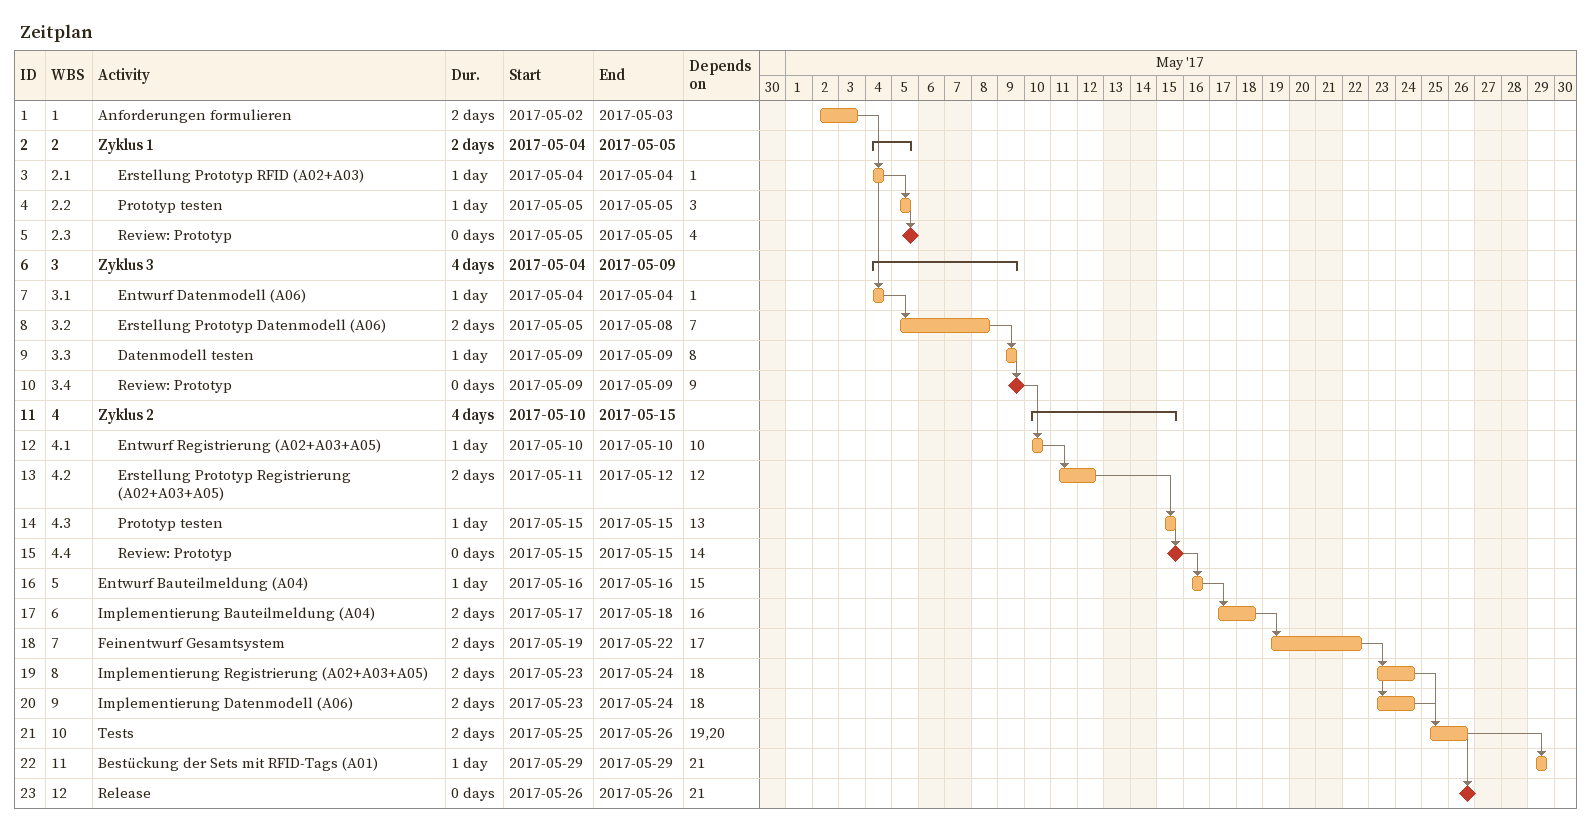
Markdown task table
Zeitplan

| ID | WBS | Task | Duration | Start | Finish | Predecessors |
|---|---|---|---|---|---|---|
| 1 | 1 | Anforderungen formulieren | 2d | 2017-05-02 | 2017-05-03 |  |
| 2 | 2 | **Zyklus 1** | 2d | 2017-05-04 | 2017-05-05 |  |
| 3 | 2.1 | Erstellung Prototyp RFID (A02+A03) | 1d | 2017-05-04 | 2017-05-04 | 1 |
| 4 | 2.2 | Prototyp testen | 1d | 2017-05-05 | 2017-05-05 | 3 |
| 5 | 2.3 | Review: Prototyp | 0d | 2017-05-05 | 2017-05-05 | 4 |
| 6 | 3 | **Zyklus 3** | 4d | 2017-05-04 | 2017-05-09 |  |
| 7 | 3.1 | Entwurf Datenmodell (A06) | 1d | 2017-05-04 | 2017-05-04 | 1 |
| 8 | 3.2 | Erstellung Prototyp Datenmodell (A06) | 2d | 2017-05-05 | 2017-05-08 | 7 |
| 9 | 3.3 | Datenmodell testen | 1d | 2017-05-09 | 2017-05-09 | 8 |
| 10 | 3.4 | Review: Prototyp | 0d | 2017-05-09 | 2017-05-09 | 9 |
| 11 | 4 | **Zyklus 2** | 4d | 2017-05-10 | 2017-05-15 |  |
| 12 | 4.1 | Entwurf Registrierung (A02+A03+A05) | 1d | 2017-05-10 | 2017-05-10 | 10 |
| 13 | 4.2 | Erstellung Prototyp Registrierung (A02+A03+A05) | 2d | 2017-05-11 | 2017-05-12 | 12 |
| 14 | 4.3 | Prototyp testen | 1d | 2017-05-15 | 2017-05-15 | 13 |
| 15 | 4.4 | Review: Prototyp | 0d | 2017-05-15 | 2017-05-15 | 14 |
| 16 | 5 | Entwurf Bauteilmeldung (A04) | 1d | 2017-05-16 | 2017-05-16 | 15 |
| 17 | 6 | Implementierung Bauteilmeldung (A04) | 2d | 2017-05-17 | 2017-05-18 | 16 |
| 18 | 7 | Feinentwurf Gesamtsystem | 2d | 2017-05-19 | 2017-05-22 | 17 |
| 19 | 8 | Implementierung Registrierung (A02+A03+A05) | 2d | 2017-05-23 | 2017-05-24 | 18 |
| 20 | 9 | Implementierung Datenmodell (A06) | 2d | 2017-05-23 | 2017-05-24 | 18 |
| 21 | 10 | Tests | 2d | 2017-05-25 | 2017-05-26 | 19, 20 |
| 22 | 11 | Bestückung der Sets mit RFID-Tags (A01) | 1d | 2017-05-29 | 2017-05-29 | 21 |
| 23 | 12 | Release | 0d | 2017-05-26 | 2017-05-26 | 21 |
